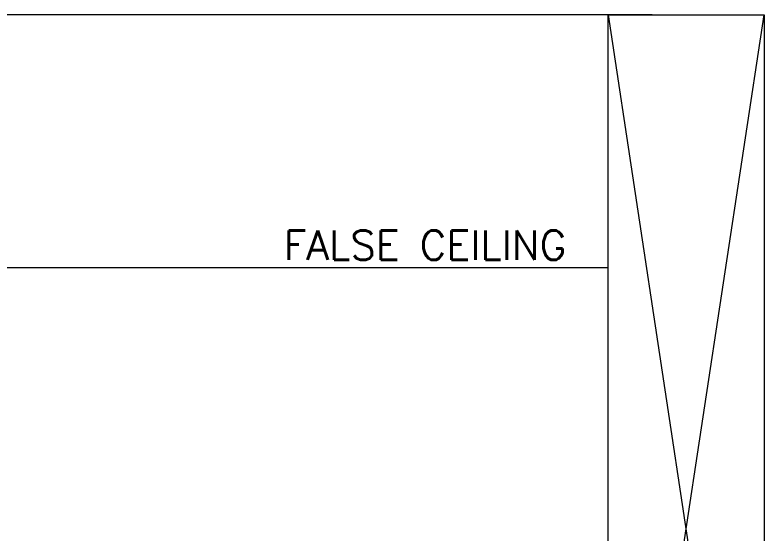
# Model space of a CAD drawing. Extents: x 3552052 to 4102982, y -707811 to -630695.
# Drawn here: x 3664658 to 3667204, y -693890 to -692129 of the extents above; entities that cross this region are included whole.
import ezdxf

# ---------------------------------------------------------------- set-up
doc = ezdxf.new("R2010")
doc.units = 0
doc.header["$LTSCALE"] = 6
doc.header["$MEASUREMENT"] = 0
for name, color, linetype, lineweight in [('COL', 5, 'CONTINUOUS', 0), ('ELE-SOCKET NMBERING', 7, 'CONTINUOUS', 9), ('MEP_HVAC_RA_DUCT', 1, 'CONTINUOUS', 0)]:
    doc.layers.add(name, color=color, linetype=linetype, lineweight=lineweight)
doc.styles.add('Annotation', font='tahoma.ttf')

msp = doc.modelspace()

# ---------------------------------------------------------------- linework, layer by layer
at = {"layer": 'COL', "color": 8}
for p, q in [((3666674.2, -692128.9), (3667204.2, -695628.9)), ((3666674.2, -695628.9), (3667204.2, -692128.9))]:
    msp.add_line(p, q, dxfattribs=at)
msp.add_lwpolyline([(3666674.2, -692128.9), (3667204.2, -692128.9), (3667204.2, -695628.9), (3666674.2, -695628.9)], close=True, dxfattribs=at)
at = {"layer": 'MEP_HVAC_RA_DUCT', "color": 8, "linetype": 'ByBlock'}
msp.add_line((3667204.2, -692128.9), (3667204.2, -695628.9), dxfattribs=at)
for points in [[(3666824.2, -692128.9), (3660644.2, -692128.9)], [(3666674.2, -692988.9), (3661174.2, -692988.9)]]:
    msp.add_lwpolyline(points, dxfattribs=at)

# ---------------------------------------------------------------- texts
at = {"layer": 'ELE-SOCKET NMBERING', "color": 0, "insert": (3665571.6, -692861.5), "char_height": 100.004, "width": 2358.602, "attachment_point": 1, "style": 'Annotation'}
msp.add_mtext('{\\Fromans|c0;FALSE CEILING }', dxfattribs=at)

doc.saveas('drawing.dxf')
